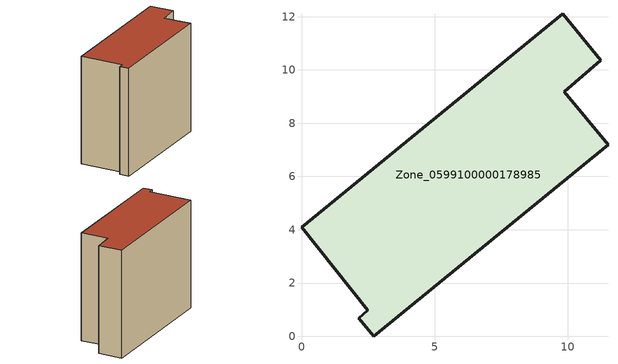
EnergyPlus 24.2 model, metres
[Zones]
Zone_0599100000178985
 floor ground (C_G): 2.15,0.67 2.49,0.97 0,4.09 9.82,12.11 11.24,10.37 9.86,9.18 11.51,7.19 2.72,0 z0
 wall outside (C_F): 2.49,0.97 2.15,0.67 2.72,0 11.51,7.19 9.86,9.18 11.24,10.37 9.82,12.11 0,4.09 2.49,0.97 z0:10.03
 roof outside (C_R): 9.82,12.11 0,4.09 2.49,0.97 2.15,0.67 2.72,0 11.51,7.19 9.86,9.18 11.24,10.37 z10.03
[BUILDING]
Pand.0599100000178985: North Axis=0; Terrain=City; Loads Convergence Tolerance Value=0.04; Temperature Convergence Tolerance Value=0.4; Solar Distribution=FullExterior; Maximum Number of Warmup Days=25; Minimum Number of Warmup Days=1
[Site:Location]
Rotterdam.The.Hague.AP_ZH_NLD Design_Conditions: Latitude=51.96; Longitude=4.45; Time Zone=1; Elevation=-4.5
[SITE:GROUNDTEMPERATURE:BUILDINGSURFACE]
18, 18, 18, 18, 18, 18, 18, 18, 18, 18, 18, 18
[MATERIAL] Thermal Absorptance=0.9; Solar Absorptance=0.7; Visible Absorptance=0.7
Name | Roughness | Thickness | Conductivity | Density | Specific Heat
G.TI.1946 | MediumSmooth | 0.15 | 1 | 540 | 1210
F.TI.1946 | Rough | 0.3 | 0.857143 | 1920 | 840
R.TI.1946 | MediumRough | 0.2 | 0.1 | 1500 | 1000
[CONSTRUCTION]
C_G: G.TI.1946
C_F: F.TI.1946
C_R: R.TI.1946
[ZONE]
Zone_0599100000178985: Type=1; Multiplier=1; Ceiling Height=Autocalculate; Volume=Autocalculate; Floor Area=autocalculate; Part of Total Floor Area=Yes
[ZONEINFILTRATION:DESIGNFLOWRATE]
Infil_Zone_0599100000178985: Zone or ZoneList or Space or SpaceList=Zone_0599100000178985; Schedule=AlwaysOn; Design Flow Rate Calculation Method=Flow/Area; Flow Rate per Floor Area=0.003; Constant Term Coefficient=1; Temperature Term Coefficient=0; Velocity Term Coefficient=0; Velocity Squared Term Coefficient=0
[HVACTEMPLATE:ZONE:IDEALLOADSAIRSYSTEM]
Zone_0599100000178985: Maximum Heating Supply Air Temperature=50; Minimum Cooling Supply Air Temperature=13; Maximum Heating Supply Air Humidity Ratio=0.0156; Minimum Cooling Supply Air Humidity Ratio=0.0077; Heating Limit=NoLimit; Cooling Limit=NoLimit; Dehumidification Control Type=ConstantSensibleHeatRatio; Cooling Sensible Heat Ratio=0.7; Dehumidification Setpoint=60; Humidification Control Type=None; Humidification Setpoint=30; Outdoor Air Method=None; Outdoor Air Flow Rate per Person=0.00944; Outdoor Air Flow Rate per Zone Floor Area=0; Outdoor Air Flow Rate per Zone=0; Demand Controlled Ventilation Type=None; Outdoor Air Economizer Type=NoEconomizer; Heat Recovery Type=None; Sensible Heat Recovery Effectiveness=0.7; Latent Heat Recovery Effectiveness=0.65
[ZONECONTROL:THERMOSTAT]
ThermostatControl_Zone_0599100000178985: Zone or ZoneList=Zone_0599100000178985; Control Type Schedule=DualSetpointControlType; Control 1=Thermostat_Zone_0599100000178985; Temperature Difference Between Cutout And Setpoint=0
[THERMOSTATSETPOINT:DUALSETPOINT]
Thermostat_Zone_0599100000178985: Heating Setpoint Temperature Schedule=HeatingSetpoint_Zone_0599100000178985; Cooling Setpoint Temperature Schedule=CoolingSetpoint_Zone_0599100000178985
[SCHEDULE:COMPACT]
HeatingSetpoint_Zone_0599100000178985: Through: 12/31, For: AllDays, Until: 24:00, 21
CoolingSetpoint_Zone_0599100000178985: Through: 12/31, For: AllDays, Until: 24:00, 24
DualSetpointControlType: Through: 12/31, For: AllDays, Until: 24:00, 4
AlwaysOn: Through: 12/31, For: AllDays, Until: 24:00, 1
